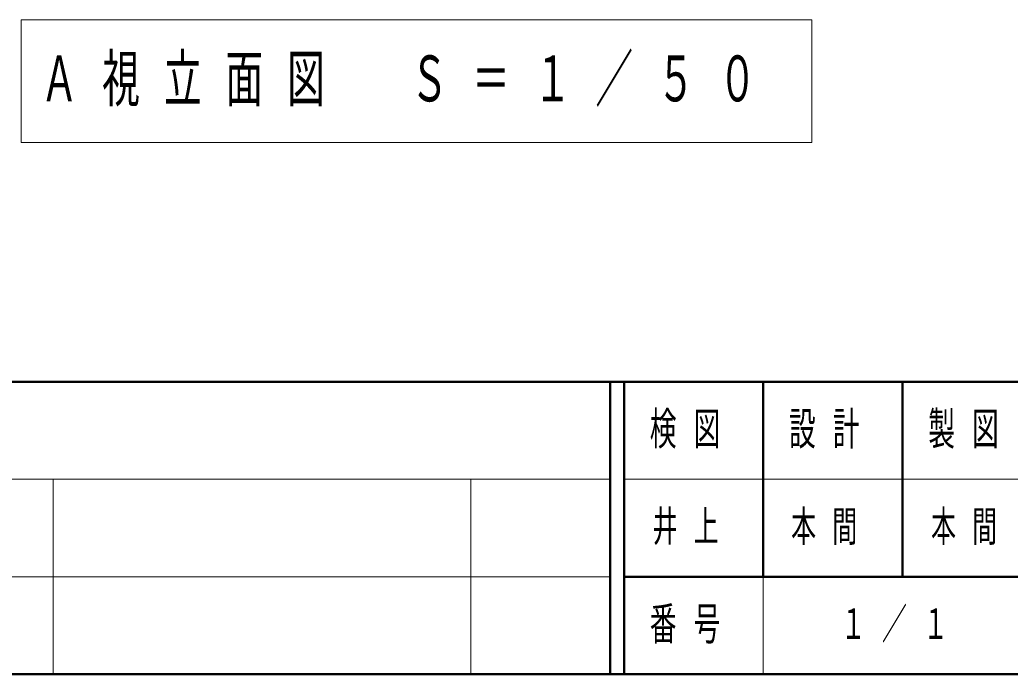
# Model space of a CAD drawing. Units: millimetres on the paper, scale 1:50. Extents: x -385 to 0, y -594 to 267.
# Drawn here: x -285.9 to -214.8, y -297 to -250 of the extents above; entities that cross this region are included whole.
import ezdxf

# ---------------------------------------------------------------- set-up
doc = ezdxf.new("R2010")
doc.units = ezdxf.units.MM
doc.layers.add('LY_1', color=140, linetype='Continuous', lineweight=50)
doc.styles.add('ＭＳ ゴシック', font='')
doc.styles.get('ＭＳ ゴシック').set_extended_font_data('MS Gothic')

msp = doc.modelspace()

# ---------------------------------------------------------------- linework, layer by layer
at = {"layer": 'LY_1', "color": 7, "lineweight": 13}
for p, q in [((-285.805, -250.022), (-285.805, -258.822)), ((-229.005, -250.022), (-285.805, -250.022)), ((-229.005, -258.822), (-229.005, -250.022)), ((-285.805, -258.822), (-229.005, -258.822)), ((-385, -283), (-243.5, -283)), ((-283.5, -283), (-283.5, -297)), ((-253.5, -283), (-253.5, -297)), ((-242.5, -283), (-187.5, -283)), ((-385, -290), (-243.5, -290)), ((-232.5, -290), (-232.5, -297))]:
    msp.add_line(p, q, dxfattribs=at)
at = {"layer": 'LY_1', "color": 7}
for p, q in [((-385, -276), (0, -276)), ((-385, -297), (0, -297))]:
    msp.add_line(p, q, dxfattribs=at)
at = {"layer": 'LY_1'}
for p, q in [((-243.5, -276), (-243.5, -297)), ((-242.5, -276), (-242.5, -297)), ((-232.5, -276), (-232.5, -290)), ((-222.5, -276), (-222.5, -290)), ((-242.5, -290), (0, -290))]:
    msp.add_line(p, q, dxfattribs=at)

# ---------------------------------------------------------------- texts
at = {"layer": 'LY_1', "color": 7, "style": 'ＭＳ ゴシック'}
for s, insert, char_height, attachment_point in [('\\T1.64;\\W0.6;Ａ視立面図\u3000Ｓ＝１／５０', (-284.405, -254.422), 3.299, 4), ('\\T1.64;\\W0.6;検図', (-237.5, -279.5), 2.346, 5), ('\\T1.64;\\W0.6;設計', (-227.5, -279.5), 2.346, 5), ('\\T1.64;\\W0.6;製図', (-217.5, -279.5), 2.346, 5), ('\\T1.64;\\W0.6;井上', (-237.5, -286.5), 2.199, 5), ('\\T1.64;\\W0.6;本間', (-230.5, -286.5), 2.199, 4), ('\\T1.64;\\W0.6;本間', (-217.5, -286.5), 2.199, 5), ('\\T1.64;\\W0.6;番号', (-237.5, -293.5), 2.346, 5), ('\\T1.64;\\W0.6;１／１', (-222.5, -293.5), 2.199, 5)]:
    msp.add_mtext(s, dxfattribs=dict(at, insert=insert, char_height=char_height, attachment_point=attachment_point))

doc.saveas('drawing.dxf')
